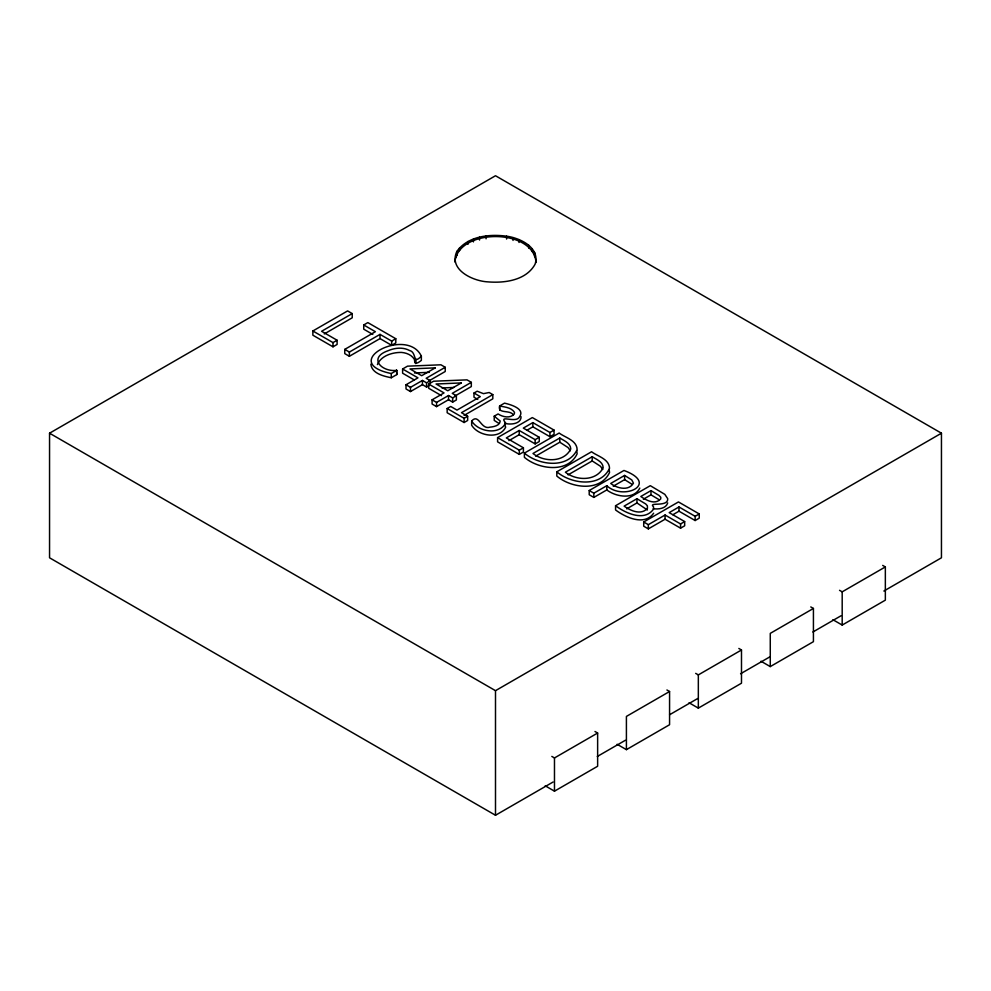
<?xml version="1.0" encoding="UTF-8"?>
<svg xmlns="http://www.w3.org/2000/svg" width="991" height="991" viewBox="0 0 991 991"><rect width="100%" height="100%" fill="white"/><g stroke="black" fill="none" stroke-linecap="round" stroke-linejoin="round"><path stroke-width="1.49" d="M536.02 262.565C533.79 228.017 458.226 227.967 454.894 261.971M667.699 502.895C666.113 508.68 658.272 509.461 653.218 508.693M639.814 488.092C633.806 500.059 615.82 496.85 606.789 489.938L593.832 497.42L589.211 494.744L589.211 490.533L623.958 470.465C659.795 483.781 623.661 501.31 606.789 485.714L593.832 493.196L589.211 490.533M377.422 364.577C381.077 355.633 392.523 352.276 401.479 352.424C406.508 352.808 411.785 354.964 414.436 359.46C414.511 365.295 417.694 363.226 421.361 360.39L421.361 356.165C407.103 326.002 337.572 362.508 391.284 373.533L396.796 370.349L396.796 374.573L391.284 377.757C383.48 376.122 371.922 373.595 370.845 364.143M456.851 251.441C448.341 269.775 472.93 281.11 487.77 281.865C504.58 283.253 526.122 280.478 535.078 264.225C540.417 247.626 520.015 237.939 506.587 236.192C489.281 233.876 467.752 236.093 456.851 251.441L456.851 255.715M653.651 513.214C644.472 526.283 625.507 517.401 615.56 509.956L615.56 505.732L650.307 485.677L664.837 494.36L667.699 498.671C668.355 507.553 647.656 501.619 653.478 506.723L653.651 508.99C644.472 522.071 625.507 513.177 615.56 505.732M553.089 782.01L495.5 815.259L49.55 557.797L49.55 433.203L495.5 175.741L941.45 433.203L941.45 557.797L883.861 591.032M352.226 313.59L321.592 331.279L337.101 340.235L337.101 344.447L333.001 346.825L312.859 335.193L312.859 330.982L347.606 310.914L352.226 313.59L352.226 317.801L324.255 333.955M312.859 330.982L333.001 342.601L337.101 340.235M363.734 324.974L367.834 322.595L395.793 338.736L395.793 342.96L391.68 345.326L380.011 338.588L349.377 356.277L344.757 353.614L344.757 349.389L375.391 331.7L363.734 324.974L363.734 329.185L372.802 334.425M344.757 349.389L349.377 352.065L380.011 334.376L391.68 341.102L395.793 338.736M396.796 370.349C381.424 372.282 367.872 357.652 388.1 350.715C394.814 347.791 402.953 346.937 409.58 350.529C416.976 352.139 412.33 365.431 421.361 356.165M414.114 379.863L402.606 373.211L402.606 368.999L407.499 366.162L440.933 364.799L445.232 367.277L445.232 371.501L428.707 381.04M429.053 385.61L426.564 387.047L422.439 384.657L410.485 391.556L406.013 388.968L406.013 384.756L417.954 377.856L402.606 368.999M406.013 384.756L410.485 387.345L422.439 380.445L426.564 382.823L430.292 380.668L430.292 383.48M445.232 367.277L426.167 378.289L430.292 380.668M441.478 395.657L428.682 388.274L428.682 384.05L433.587 381.225L467.021 379.863L471.32 382.34L471.32 386.564L454.795 396.103M471.32 382.34L452.255 393.353L456.38 395.731L456.38 399.955L452.652 402.111L448.527 399.72L436.573 406.62L432.088 404.031L432.088 399.819L444.042 392.919L428.682 384.05M432.088 399.819L436.573 402.396L448.527 395.508L452.652 397.887L456.38 395.731M464.098 415.402L492.812 398.828L492.812 394.616L461.496 412.69L467.653 416.245L467.653 420.469L464.11 422.513L447.164 412.739L447.164 408.515L450.719 406.471L457.012 410.101L480.301 396.66L473.995 393.031L473.995 397.242L477.786 399.423M473.995 393.031L477.179 391.197L483.447 393.65L489.195 392.523L492.812 394.616M447.164 408.515L464.11 418.301L467.653 416.245M504.853 424.978L505.658 427.195C499.575 439.707 478.294 436.176 471.666 425.238L471.666 421.014C478.95 412.913 480.784 430.144 489.963 427.158C493.617 426.824 499.984 425.647 500.207 421.064L494.224 416.183L494.224 420.407L498.845 423.38M513.388 414.944C510.043 409.37 497.371 414.325 499.6 406L504.518 403.151C510.105 404.415 525.403 408.688 519.569 416.74C516.249 424.049 497.953 413.78 505.658 422.971C499.575 435.483 478.294 431.965 471.666 421.014M494.224 416.183L498.101 413.941C502.697 417.038 510.229 418.735 514.304 413.965L514.502 412.343C511.344 407.462 504.766 407.053 499.6 406M508.891 440.648L519.222 434.69L535.152 443.894L539.265 441.528L539.265 437.304L535.152 439.67L519.222 430.478L506.314 437.923L523.421 447.796L523.421 452.02L519.309 454.386L497.593 441.85L497.593 437.626L532.328 417.57L554.056 430.106L554.056 434.331L549.943 436.697L532.848 426.824L526.89 430.267M554.056 430.106L549.943 432.485L532.848 422.612L523.322 428.1L539.265 437.304M497.593 437.626L519.309 450.174L523.421 447.796M524.4 453.11L559.147 433.042C565.304 437.663 576.799 440.252 577.134 449.592C567.93 469.251 538.695 465.324 524.4 453.11L524.4 457.322C538.695 469.548 567.93 473.475 577.134 453.816L576.737 450.608M559.791 438.01L532.985 453.482C543.898 462.252 564.003 462.661 570.779 448.96C570.531 443.051 564.04 440.71 559.791 438.01L559.791 442.221L535.66 456.157M556.806 471.815L591.553 451.76C597.709 456.368 609.217 458.957 609.539 468.309C600.335 487.968 571.113 484.029 556.806 471.815L556.806 476.039C571.113 488.253 600.335 492.193 609.539 472.521L609.143 469.313M592.209 456.715L565.39 472.199C576.304 480.969 596.421 481.378 603.185 467.678C602.937 461.769 596.446 459.428 592.209 456.715L592.209 460.939L568.078 474.862M624.615 475.432L610.729 483.447C616.885 488.34 628.765 491.375 633.435 483.162L631.763 479.904L624.615 475.432L624.615 479.644L613.256 486.209M636.953 498.721L624.119 506.128C630.549 510.699 641.041 515.568 647.47 508.333L647.358 505.782L645.723 503.961L636.953 498.721L636.953 502.933L626.684 508.866M650.976 490.619L640.805 496.491C646.392 500.269 654.89 505.175 660.7 498.969L660.799 497.346L659.077 495.463L650.976 490.619L650.976 494.843L643.345 499.253M699.25 513.945L695.149 516.311L678.984 506.971L669.173 512.632L684.67 521.576L684.67 525.8L680.569 528.166L665.072 519.222L648.337 528.884L643.716 526.221L643.716 521.997L678.463 501.942L699.25 513.945L699.25 518.157L695.149 520.535L678.984 511.195L672.852 514.738M643.716 521.997L648.337 524.66L665.072 515.01L680.569 523.954L684.67 521.576M49.55 433.203L495.5 690.677L941.45 433.203M551.826 756.418L554.477 757.954L597.635 733.03L597.635 766.254L554.477 791.177L545.211 785.813M626.411 749.642L669.569 724.731L669.569 691.507L626.411 716.419L626.411 749.642L617.133 744.291M695.682 673.372L698.333 674.896L741.491 649.985L741.491 683.208L698.333 708.119L689.055 702.768M770.267 666.596L813.425 641.673L813.425 608.449L770.267 633.373L770.267 666.596L760.989 661.232M839.538 590.314L842.189 591.838L885.347 566.926L885.347 600.15L842.189 625.061L832.911 619.709M597.276 756.492L625.395 740.265M669.594 714.746L697.714 698.506M740.574 673.769L770.032 656.76M812.893 632.01L841.012 615.783M414.436 372.963L429.314 372.331M442.011 387.964L453.915 387.456M504.704 423.293C510.154 424.953 521.105 424.173 521.08 416.728M882.696 565.403L885.347 566.926M559.791 442.221L568.054 447.56L570.382 450.769M592.209 460.939L600.459 466.265L602.801 469.474M624.615 479.644L631.763 484.128M650.976 494.843L659.077 499.675M636.953 502.933L647.358 509.993M810.774 606.926L813.425 608.449M396.796 374.573L396.437 370.151M738.84 648.448L741.491 649.985M666.918 689.984L669.569 691.507M594.984 731.507L597.635 733.03M842.189 591.838L842.189 625.061M698.333 674.896L698.333 708.119M695.149 516.311L695.149 520.535M680.569 523.954L680.569 528.166M678.984 506.971L678.984 511.195M665.072 515.01L665.072 519.222M648.337 524.66L648.337 528.884M606.789 485.714L606.789 489.938M593.832 493.196L593.832 497.42M554.477 757.954L554.477 791.177M549.943 432.485L549.943 436.697M535.152 439.67L535.152 443.894M534.644 252.395L534.644 256.669M532.848 422.612L532.848 426.824M532.217 248.667L532.217 251.516M528.723 245.235L528.723 248.084M519.222 430.478L519.222 434.69M519.309 450.174L519.309 454.386M518.999 239.611L518.999 242.461M513.041 237.605L513.041 240.441M506.587 236.192L506.587 239.042M499.873 406.161L499.873 410.373M495.5 690.677L495.5 815.259M486.085 235.945L486.085 238.794M479.533 237.183L479.533 240.033M473.438 239.054L473.438 241.903M467.975 241.494L467.975 244.343M464.11 418.301L464.11 422.513M459.564 247.775L459.564 250.624M457.247 252.457L457.247 255.22M456.021 254.761L456.021 257.536M452.652 397.887L452.652 402.111M448.527 395.508L448.527 399.72M436.573 402.396L436.573 406.62M426.564 382.823L426.564 387.047M422.439 380.445L422.439 384.657M415.786 359.386L415.786 363.61M415.415 359.176L415.415 363.387M410.485 387.345L410.485 391.556M391.68 341.102L391.68 345.326M391.284 373.533L391.284 377.757M380.011 334.376L380.011 338.588M349.377 352.065L349.377 356.277M333.001 342.601L333.001 346.825M435.272 367.859L421.683 375.7L409.977 368.937L435.272 367.859M461.348 382.922L447.771 390.764L436.065 384L461.348 382.922"/></g></svg>
